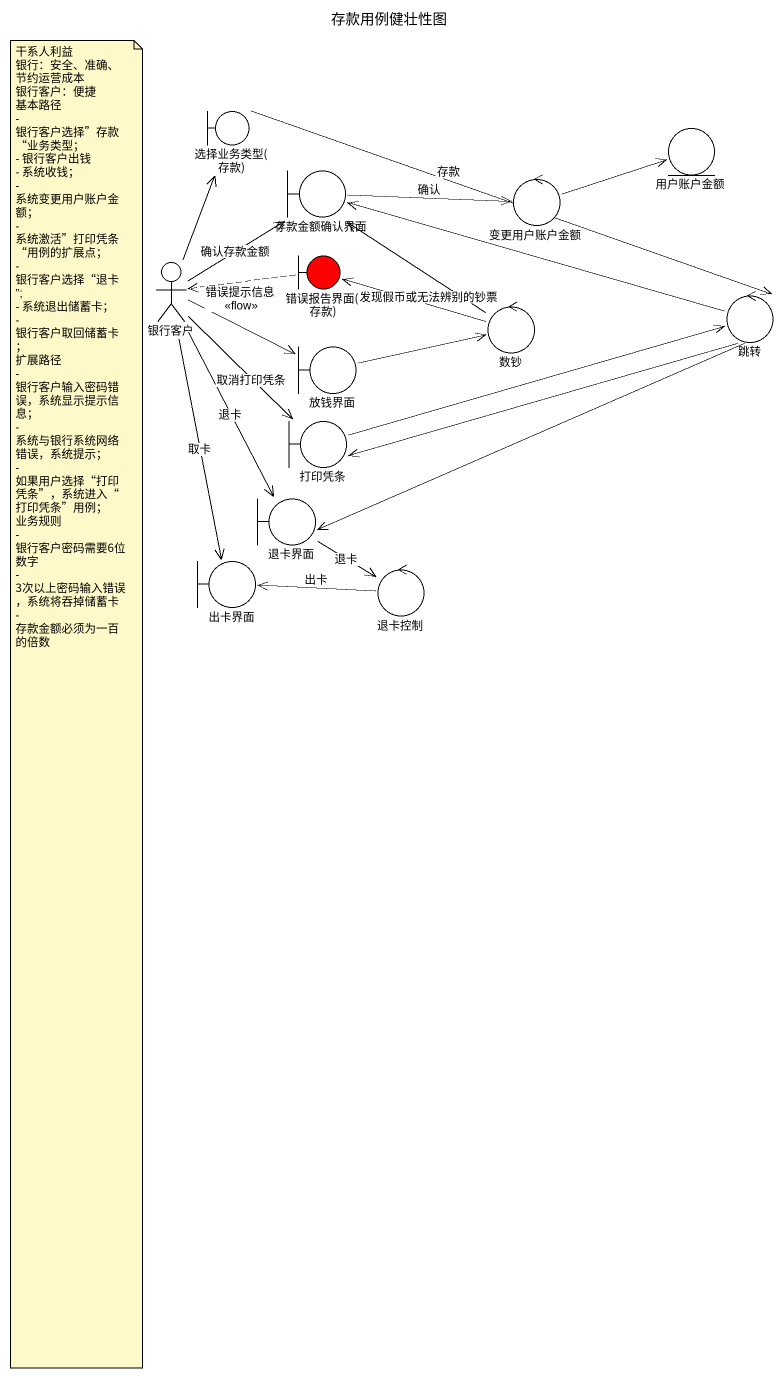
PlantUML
@startuml
title 存款用例健壮性图
boundary "选择业务类型(存款)" as 选择业务类型_存款
entity 用户账户金额
boundary 存款金额确认界面
control 变更用户账户金额
actor 银行客户
boundary "错误报告界面(存款)" as 错误报告界面_存款 #FF0000
control 数钞
control 跳转
boundary 放钱界面
boundary 打印凭条
boundary 退卡界面
boundary 出卡界面
control 退卡控制
选择业务类型_存款 -right-> 跳转 : 存款
存款金额确认界面 -right-> 变更用户账户金额 : 确认
变更用户账户金额 -right-> 用户账户金额
银行客户 -up-> 选择业务类型_存款
银行客户 -up-> 存款金额确认界面 : 确认存款金额
银行客户 -right-> 放钱界面
银行客户 --> 打印凭条 : 取消打印凭条
银行客户 --> 退卡界面 : 退卡
银行客户 --> 出卡界面 : 取卡
错误报告界面_存款 .left.> 银行客户 : 错误提示信息\n<<flow>>
数钞 -up-> 存款金额确认界面
数钞 -left-> 错误报告界面_存款 : 发现假币或无法辨别的钞票
跳转 -left-> 存款金额确认界面
跳转 -left-> 打印凭条
跳转 -left-> 退卡界面
放钱界面 -right-> 数钞
打印凭条 -right-> 跳转
退卡界面 --> 退卡控制 : 退卡
退卡控制 -left-> 出卡界面 : 出卡
note as N1
  干系人利益
  银行：安全、准确、节约运营成本
  银行客户：便捷
  基本路径
  - 银行客户选择”存款“业务类型；
  - 银行客户出钱
  - 系统收钱；
  - 系统变更用户账户金额；
  - 系统激活”打印凭条“用例的扩展点；
  - 银行客户选择“退卡”;
  - 系统退出储蓄卡；
  - 银行客户取回储蓄卡；
  扩展路径
  - 银行客户输入密码错误，系统显示提示信息；
  - 系统与银行系统网络错误，系统提示；
  - 如果用户选择“打印凭条”，系统进入“打印凭条”用例；
  业务规则
  - 银行客户密码需要6位数字
  - 3次以上密码输入错误，系统将吞掉储蓄卡
  - 存款金额必须为一百的倍数
end note
@enduml
